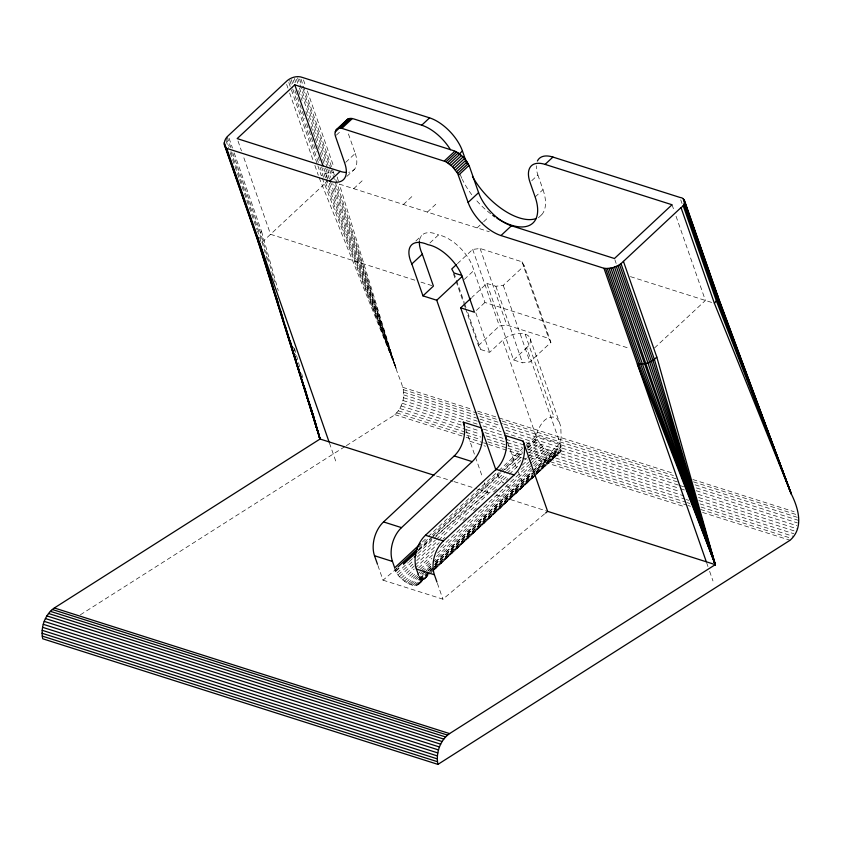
<?xml version="1.0" encoding="UTF-8"?>
<svg xmlns="http://www.w3.org/2000/svg" width="841" height="841" viewBox="0 0 841 841"><rect width="100%" height="100%" fill="white"/><g stroke="black" fill="none" stroke-linecap="round" stroke-linejoin="round"><path stroke-width="0.63" stroke-dasharray="4.21 3.15" d="M394.702 567.822C394.461 577.452 422.15 596.385 419.365 577.21L423.181 573.646M435.218 568.915L560.968 451.091L560.737 445.236L526.655 347.754A16.515 9.503 -19.2 0 0 525.141 334.171A16.515 9.503 -19.2 0 0 502.697 340.142L489.609 352.358L480.621 349.509L478.455 345.546L465.536 308.489M346.376 445.656L392.926 416.053C398.235 412.521 401.472 406.581 402.965 400.505C406.066 389.194 398.823 378.639 395.974 368.148L329.903 180.321M432.968 562.072L560.022 443.459L561.168 437.499L560.768 426.408L529.735 337.388M526.487 444.794L536.064 435.848C538.545 427.733 543.843 415.864 554.061 417.115L556.963 418.871L559.244 422.045M234.187 152.925L261.562 231.454L258.849 234.881L257.567 231.191M336.337 135.17L341.099 130.723M345.714 162.324L355.228 153.44L348.027 132.773M261.982 242.313L328.137 180.542M346.891 176.358L354.513 169.251M353.662 188.731L364.132 178.954M403.365 204.531L413.835 194.755M427.312 212.142L437.793 202.366M415.864 240.978L421.572 235.648M429.93 242.933L438.497 234.933A31.39 15.632 47 0 1 449.262 239.243L453.005 241.724A31.39 15.632 47 0 1 473.809 270.55L484.931 302.455L629.163 348.3M477.026 227.943L482.734 222.613M483.68 221.719L487.496 218.166M531.775 180.678L537.883 174.981A33.041 16.452 47 0 1 536.306 165.793M457.472 263.643L472.695 249.42L480.106 248.505L522.03 261.824L524.195 265.798L550.897 342.361L529.956 361.914L522.545 362.828L513.557 359.98L486.865 283.406L471.906 297.378M535.149 196.983L543.002 189.645L537.883 174.981M464.285 279.433L473.809 270.55M538.377 217.819L541.867 214.56M476.363 310.455L484.931 302.455M486.865 283.406L495.854 286.266L503.254 285.341L524.195 265.798M478.455 345.546L499.396 325.993L506.808 325.068L548.721 338.387L550.897 342.361M513.557 359.98L526.655 347.754M422.371 541.993L427.144 537.536M428.101 536.642L496.8 472.505L499.039 477.804L503.128 483.028L507.922 478.561M498.713 470.718L522.66 448.369M395.196 569.525L397.11 567.749M419.06 547.26L428.595 538.345M432.411 534.781L499.218 472.421M500.174 471.528L522.198 450.965M526.992 446.497L536.569 437.551L502.697 340.142M395.743 570.808L399.559 567.244M418.639 549.425L432.001 536.957M432.957 536.064L500.71 472.81M501.667 471.917L522.745 452.248M527.528 447.78L537.105 438.834M395.953 571.312L399.769 567.749M418.85 549.93L430.298 539.239M431.254 538.345L500.921 473.315M504.758 469.73L521.998 453.635M527.738 448.274L537.315 439.338L536.569 437.551M396.941 573.12L408.39 562.429M409.346 561.546L413.162 557.982M417.924 553.525L433.199 539.27M434.145 538.387L505.735 471.549M506.692 470.655L522.019 456.348M528.726 450.093L538.303 441.147L537.315 439.338M398.129 574.929L413.394 560.674M417.21 557.11L435.344 540.185M436.3 539.302L505.977 474.25M506.934 473.357L521.304 459.943M528.957 452.794L539.502 442.955L538.303 441.147M399.507 576.684L412.868 564.216M416.684 560.653L437.677 541.057M438.624 540.164L508.311 475.112M509.268 474.219L517.888 466.166M524.595 459.911L526.508 458.124M527.465 457.231L540.879 444.71L539.502 442.955M401.031 578.345L414.392 565.877M415.349 564.984L439.202 542.718M443.018 539.155L444.921 537.367M463.055 520.442L465.914 517.772M473.546 510.645L476.416 507.975M493.583 491.943L497.399 488.379M522.282 465.147L528.032 459.785M528.989 458.892L542.403 446.371C546.829 450.387 554.503 455.78 560.358 452.08M402.671 579.87L414.119 569.178M415.076 568.295L434.156 550.477M521.052 469.362L528.705 462.203M529.672 461.31L544.032 447.896M404.374 581.226L414.876 571.428M418.692 567.864L432.999 554.503M440.631 547.375L529.462 464.453M530.419 463.559L545.746 449.252M654.54 347.953L705.41 300.458L675.891 215.79M406.119 582.382L416.61 572.584M420.437 569.021L431.885 558.329M437.604 552.989L532.164 464.716M533.12 463.822L547.48 450.408M407.853 583.307L416.442 575.297M417.399 574.403L420.258 571.733M421.215 570.839L431.706 561.042M436.479 556.584L532.942 466.534M533.898 465.641L549.215 451.333M409.535 583.98L421.94 572.406M422.466 571.869L432.432 562.608M411.123 584.39L431.16 565.688M434.976 562.124L532.385 471.191M533.341 470.298L552.495 452.416M424.137 572.753L430.813 566.519M435.585 562.061L531.996 472.053M532.952 471.16L560.737 445.236M419.691 578.419L424.463 573.972M428.279 570.408L431.149 567.728M434.965 564.164L532.332 473.273M533.289 472.379L561.063 446.445M412.794 585.021L424.242 574.329M428.058 570.766L430.928 568.096M434.744 564.532L554.166 453.047M419.827 578.892L427.459 571.764M428.416 570.881L431.275 568.201M435.091 564.647L561.189 446.918M414.371 585.378L433.451 567.57M434.408 566.676L534.666 473.084M535.622 472.19L555.733 453.404M420.016 580.458L428.605 572.437M429.562 571.554L433.378 567.99M434.334 567.097L532.647 475.312M536.484 471.727L561.389 448.484M415.811 585.462L432.032 570.324M432.989 569.431L535.149 474.051M536.106 473.157L557.173 453.488M419.943 581.867L429.488 572.952M430.434 572.059L434.25 568.495M435.207 567.612L533.53 475.817M534.487 474.923L561.304 449.893M417.083 585.262L427.575 575.465M433.304 570.124L535.454 474.755M536.421 473.861L558.445 453.288M419.596 583.065L428.185 575.055M434.86 568.821L560.968 451.091M418.145 584.789L428.647 574.992M429.604 574.109L432.463 571.428M433.42 570.545L533.657 476.963M534.613 476.069L559.517 452.815M418.997 584.053L428.542 575.149M377.914 565.499L383.023 580.164L397.982 567.612M417.924 550.876L431.885 539.165M435.88 535.822L487.727 492.321L484.342 482.597M383.023 580.164L442.913 599.191L545.62 513.031M80.379 614.803L345.273 446.361M334.319 174.96L333.52 172.458L330.524 172.352L325.677 173.414L321.325 175.706L317.898 165.887M339.386 184.116L489.294 231.769M630.456 276.636L714.398 303.307M414.781 280.158L270.55 234.313L243.165 155.785M420.994 282.134L433.43 286.087M402.65 387.291L472.695 409.556M477.688 411.144L497.704 417.504M498.955 417.903L674.062 473.557M692.826 479.517L794.135 511.717M403.291 389.646L477.089 413.099M478.34 413.499L500.847 420.658M502.098 421.047L673.452 475.512M693.468 481.872L798.529 515.27M403.648 392.2L474.944 414.865M479.938 416.453L502.455 423.601M503.706 424.001L676.311 478.865M695.076 484.826L798.887 517.825M536.064 435.848L560.022 443.459M403.712 394.902L478.76 418.755M480.011 419.154L498.766 425.115M505.02 427.102L677.625 481.956M696.39 487.927L798.95 520.526M403.48 397.688L477.278 421.141M478.529 421.541L499.796 428.3M506.051 430.287L678.655 485.141M679.896 485.541L683.649 486.739M696.159 490.713L797.468 522.913M402.965 400.505L478.014 424.358M483.018 425.945L503.034 432.306M504.285 432.705L679.381 488.358M680.632 488.758L684.385 489.946M698.146 494.319L796.953 525.73M402.177 403.281L460.963 421.961M483.48 429.12L503.486 435.48M526.003 442.639L679.843 491.533M698.608 497.494L797.415 528.905M401.125 405.961L464.915 426.24M466.166 426.639L479.917 431.012M484.921 432.6L524.952 445.32M526.203 445.719L683.796 495.812M698.797 500.574L796.364 531.586M399.832 408.495L464.873 429.162M466.124 429.562L479.885 433.935M486.14 435.922L522.408 447.454M527.412 449.041L685.005 499.134M686.256 499.533L688.758 500.321M700.017 503.906L793.82 533.72M398.34 410.818L464.621 431.885M465.872 432.285L480.884 437.057M487.139 439.044L522.156 450.177M528.411 452.164L686.004 502.245M687.255 502.645L689.757 503.444M701.016 507.018L793.568 536.442M396.658 412.878L480.463 439.517M487.969 441.903L506.724 447.864M507.975 448.264L522.986 453.026M529.241 455.023L686.834 505.105M688.085 505.504L690.587 506.303M700.595 509.478L791.896 538.503M394.85 414.645L464.884 436.9M466.135 437.299L482.398 442.471M483.649 442.86L487.402 444.059M488.653 444.458L522.419 455.191M531.176 457.967L685.016 506.871M702.529 512.432L790.077 540.258M469.93 441.273L485.509 446.224M511.854 454.603L521.431 457.641M522.629 458.03L526.224 459.165M436.5 476.038L452.742 481.199M453.993 481.599L476.49 488.747M477.73 489.147L491.47 493.509M496.463 495.097L547.617 511.349M506.471 485.919C523.144 496.852 525.572 484.679 517.362 470.403M540.879 444.71L542.403 446.371M319.16 177.693L395.974 368.148L339.449 184.463M322.271 178.145L395.974 368.148L334.718 176.2M323.585 177.272L320.095 167.464M325.446 182.171L395.974 368.148L331.217 169.871M325.488 177.745L321.556 166.697M325.94 178.975L395.974 368.148L334.255 183.506M325.677 173.414L327.464 178.345M329.241 183.275L395.974 368.148L332.742 183.695M329.462 179.08L325.583 168M680.747 199.874L682.03 203.554M672.043 204.752L674.177 210.881M614.876 259.743L616.159 263.422M706.724 562.986L707.975 566.582M709.646 571.365L712.979 580.931M522.03 261.824L548.721 338.387M525.141 334.171L554.061 417.115M503.254 285.341L529.956 361.914M495.854 286.266L522.545 362.828M480.106 248.505L506.808 325.068M472.695 249.42L499.396 325.993M475.827 312.841L489.609 352.358M453.93 272.947L456.085 279.117M456.516 280.347L464.264 302.581M464.695 303.811L465.988 307.522M467.712 312.463L480.621 349.509M453.478 273.914L455.633 280.095M456.064 281.325L463.38 302.318M463.812 303.548L465.105 307.259M507.68 442.639L516.942 469.183M465.767 429.309L475.018 455.864M475.438 457.073L482.65 477.741M303.475 79.958L305.619 86.097M307.333 91.007L333.856 167.075M301.004 79.212L333.52 172.458M299.564 79.075L302.55 87.664M302.981 88.894L330.786 168.642M297.588 77.877L329.241 168.673M329.672 169.903L331.775 176.074M296.41 79.296L298.975 86.665M299.407 87.884L327.212 167.643M327.633 168.873L330.618 177.504M294.35 78.423L296.064 83.333M298.629 90.691L302.056 100.51M305.903 111.559L309.32 121.367M311.033 126.276L312.747 131.185M313.178 132.415L314.881 137.325M315.312 138.544L325.152 166.77M293.173 80.158L294.024 82.618M323.859 168.274L327.717 179.322M291.186 79.58L292.899 84.489M295.033 90.618L304.873 118.844M306.587 123.753L316.426 151.969M318.14 156.878L319.422 160.557M289.725 80.347L292.29 87.716M292.71 88.936L318.382 162.555M288.81 82.45L290.954 88.589M291.375 89.819L317.478 164.657M286.644 84.436L287.927 88.116M289.64 93.025L313.167 160.515M314.881 165.425L318.297 175.233M437.373 583.318L442.913 599.191M238.035 141.057L241.451 150.875M229.046 138.208L232.473 148.027M227.133 136.862L230.981 147.911M232.694 152.82L260.5 232.568L274.66 281.672M226.229 138.008L229.225 146.597M230.928 151.506L259.596 233.714L267.385 260.163M225.903 140.394L228.479 147.764M230.182 152.673L239.17 178.439M239.601 179.659L257.136 229.971M329.451 443.081L335.717 461.026M337.146 176.967L339.07 183.212M259.596 237.383L261.099 242.387M293.551 347.133L295.727 354.681M261.562 231.454L278.224 290.587M294.529 348.447L299.848 367.317M301.625 373.614L303.044 378.639M543.002 189.645A52.037 25.913 47 0 1 539.365 216.852M490.692 213.803A52.037 25.913 47 0 1 476.027 199.948M471.759 194.702A52.037 25.913 47 0 1 462.35 179.438M461.846 178.345A52.037 25.913 47 0 1 459.691 173.004M355.228 153.44A33.041 16.452 47 0 1 348.668 172.31M419.543 240.368A31.39 15.632 47 0 1 425.693 233.041L428.426 232.621A31.39 15.632 47 0 1 438.497 234.933"/><path stroke-width="1.26" d="M466.692 163.228L462.434 150.991A33.041 16.452 47 0 0 429.583 117.856L302.623 77.509C296.862 75.248 289.914 77.614 285.782 81.987L228.195 135.748C224.61 138.712 222.297 145.083 226.702 148.384L329.704 181.12A33.041 16.452 47 0 0 344.757 163.207L335.38 136.053C333.656 131.848 337.188 126.791 341.866 128.347L446.045 161.756L452.574 166.76L457.662 173.467L468.122 202.418A33.041 16.452 47 0 0 500.973 235.554L603.975 268.29C611.029 269.152 618.524 266.523 623.433 261.372L681.021 207.601C685.699 205.362 685.92 197.698 679.896 197.414L552.936 157.067A33.041 16.452 47 0 0 537.42 161.009M433.998 475.239L320.053 439.023L54.339 607.969C44.815 614.655 40.431 627.502 42.691 638.761L437.93 764.385L790.077 540.258C804.133 527.854 798.466 508.269 791.213 493.772L714.398 303.307L717.751 299.165L717.804 296.148L684.437 200.442M437.93 764.385C435.67 753.126 440.053 740.28 449.578 733.594L715.292 564.647L656.8 357.078L623.433 261.372M257.872 237.204L257.745 240.505L320.053 439.023L314.734 420.153M345.714 122.04C346.418 118.36 350.907 117.761 353.861 118.959L453.267 150.56C460.773 153.346 466.787 159.727 469.699 167.128L478.592 192.642A33.041 16.452 47 0 0 511.444 225.777L614.445 258.513L672.043 204.752L545.084 164.394A33.041 16.452 47 0 0 530.03 182.308L535.149 196.983A52.037 25.913 47 0 1 496.978 218.218M450.45 149.719A33.041 16.452 47 0 0 421.73 125.193L294.77 84.836L237.173 138.607L340.174 171.343A33.041 16.452 47 0 0 346.072 172.447M336.221 129.777L347.491 119.275M335.633 130.712L348.468 118.77M335.244 131.816L338.103 129.157M339.144 128.252L349.614 118.476M340.437 128.189L350.918 118.413M341.866 128.347L352.337 118.57M329.704 181.12L340.174 171.343M421.73 125.193L429.583 117.856M444.395 160.936L454.876 151.159M446.045 161.756L456.526 151.979M447.717 162.755L458.187 152.988M458.944 154.25L462.434 150.991M449.378 163.942L459.859 154.166M451.007 165.288L461.478 155.511M452.574 166.76L463.044 156.983M454.045 168.347L464.516 158.571M455.391 170.008L465.861 160.232M456.61 171.722L467.081 161.945M457.662 173.467L468.132 163.69M458.545 175.201L469.015 165.425M468.122 202.418L478.592 192.642M495.948 470.077L436.731 300.237L422.96 295.864L411.838 263.958L422.308 254.182A31.39 15.632 47 0 1 419.417 241.325M545.084 164.394L552.936 157.067M422.96 295.864L433.43 286.087L422.308 254.182M456.516 264.537L451.754 268.973L453.93 272.947L461.793 275.438M500.973 235.554L511.444 225.777M436.731 300.237L461.972 276.668M506.85 440.242L460.689 307.848L470.971 298.25M377.493 564.279L374.508 555.733A24.778 16.084 -72.4 0 1 383.549 521.925L454.224 455.938A24.778 16.084 -72.4 0 0 463.265 422.14L481.231 427.848A24.778 16.084 -72.4 0 1 472.19 461.646L401.504 527.633A24.778 16.084 -72.4 0 0 392.474 561.441L394.702 567.822L420.458 543.77M418.65 575.433L416.432 569.052A24.778 16.084 -72.4 0 1 425.462 535.254L496.148 469.267A24.778 16.084 -72.4 0 0 505.178 435.459L523.144 441.168L547.617 511.349L715.292 564.647L654.372 359.307L621.005 263.601M398.066 566.855L417.147 549.036M403.375 563.68L416.737 551.212M403.585 564.185L416.947 551.707M414.108 557.089L416.022 555.312M436.952 582.098L434.398 574.76A24.778 16.084 -72.4 0 1 443.428 540.963L514.114 474.976A24.778 16.084 -72.4 0 0 523.144 441.168M656.8 357.078C651.87 362.208 644.406 364.868 637.341 363.995L715.292 564.647L652.921 360.326L619.554 264.621M545.62 513.031L547.617 511.349M460.689 307.848L474.461 312.232L463.338 280.326A31.39 15.632 47 0 0 428.016 244.71A31.39 15.632 47 0 0 411.838 263.958M454.224 455.938L472.19 461.646M496.148 469.267L514.114 474.976M383.549 521.925L401.504 527.633M425.462 535.254L443.428 540.963M374.508 555.733L392.474 561.441M416.432 569.052L434.398 574.76M54.339 607.969L449.578 733.594M52.289 609.483L447.528 735.097M50.344 611.323L445.572 736.947M48.526 613.488L443.764 739.102M46.886 615.906L442.124 741.531M45.446 618.555L440.673 744.18M44.226 621.373L439.465 746.997M43.269 624.306L438.508 749.93M42.576 627.302L437.814 752.926M42.166 630.298L437.404 755.922M42.05 633.252L437.288 758.866M42.229 636.08L437.467 761.704M224.379 144.799L258.071 241.504L260.069 244.09L320.053 439.023L311.338 408.81M716.616 294.55L717.804 296.148L791.213 493.772L716.5 301.309L683.134 205.603M717.32 295.296L791.213 493.772L717.247 300.237L683.87 204.531M717.068 295.78L791.213 493.772L717.751 299.165L684.385 203.459M736.075 347.869L737.462 351.549M741.163 361.357L743.486 367.485M745.336 372.395L748.585 380.973M750.435 385.882L791.213 493.772M683.954 199.59L718.035 297.094M684.648 202.408L718.025 298.113M683.239 198.844L688.8 214.791M690.945 220.931L695.654 234.429M699.922 246.697L714.903 289.64M681.021 207.601L714.398 303.307M617.967 265.546L651.344 361.252L715.292 564.647L638.96 364.174L605.594 268.468M616.285 266.366L649.662 362.072L715.292 564.647L640.663 364.185L607.297 268.479M614.529 267.06L647.896 362.765L715.292 564.647L642.45 364.048L609.073 268.342M612.721 267.627L715.292 564.647L610.892 268.058M603.975 268.29L706.314 561.788M463.265 422.14L464.516 425.725M294.77 84.836L323.007 165.824M226.702 148.384L329.041 441.882M224.274 142.634L259.238 243.312M224.232 143.737L258.565 242.45M257.745 240.505L258.071 241.504M257.998 240.694L320.053 439.023L309.667 403.754M258.04 239.59L320.053 439.023L304.663 387.68M276.027 296.116L277.95 302.382M280.274 309.909L282.975 318.686M285.288 326.203L320.053 439.023L302.129 380.132M290.303 341.288L292.216 347.554M294.497 355.081L296.41 361.336M297.935 366.35L300.605 375.128M312.968 413.867L314.029 417.641M536.274 218.471A52.037 25.913 47 0 1 472.463 176.484M494.876 216.841A52.037 25.913 47 0 1 492.784 215.359"/></g></svg>
